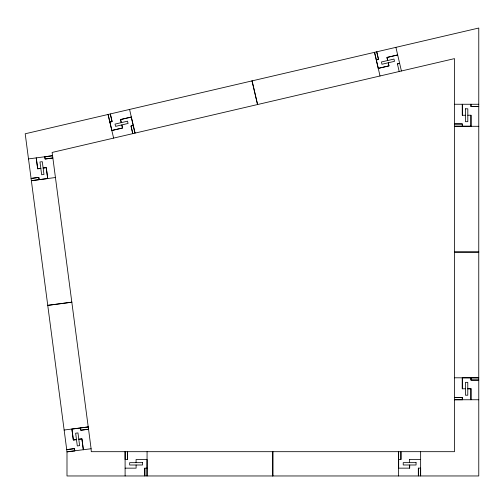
<?xml version="1.0" encoding="UTF-8"?>
<svg xmlns="http://www.w3.org/2000/svg" width="504" height="504" viewBox="0 0 504 504"><rect width="100%" height="100%" fill="white"/><g stroke="black" fill="none" stroke-linecap="round" stroke-linejoin="round"><path stroke-width="0.76" d="M113.614 138.096L108.077 114.471L109.853 122.081L112.071 121.558L110.288 113.954L25.2 133.78L28.495 158.905L52.561 155.742L52.126 152.441L454.495 58.615L454.495 123.953L462.307 123.953L462.332 126.233L454.52 126.233L454.482 451.679L400.957 451.679L400.957 459.484L398.639 459.503L398.639 451.691L91.274 451.685L91.098 448.749L66.994 451.773L66.994 475.965L147.086 475.971L147.08 459.497L136.08 459.503L136.08 462.666M462.313 115.258L462.313 104.259L462.332 115.258L465.469 115.258M462.288 399.76L462.288 397.486L454.476 397.486L462.3 397.48L462.3 399.76L454.488 399.766L478.769 399.754L478.769 380.066L470.956 380.066L470.944 377.792L478.756 377.792L478.756 380.073L470.944 380.073L470.956 377.792L462.3 377.792L462.288 388.792L465.45 388.792L465.45 395.212L467.781 395.218L467.794 382.341L465.463 382.341L465.463 388.792M467.825 115.233L470.969 115.24L470.963 126.233L462.307 126.233L462.307 123.953L454.52 123.953L454.52 126.233L478.8 126.309M470.988 126.233L470.988 115.233M378.239 68.361L388.949 65.873L388.238 62.792L394.493 61.343L393.964 59.069L381.427 61.979L381.956 64.254L388.238 62.792L388.956 65.879L378.246 68.374L374.497 52.34L478.775 28.029L478.756 377.868L454.476 377.792M147.08 451.691L147.011 475.971L418.333 475.965L418.333 468.159L420.651 468.14L420.657 475.952L418.377 475.952L418.37 468.14M398.563 475.971L398.639 451.691L400.919 451.691L400.919 459.503M129.515 109.45L110.332 113.929L112.108 121.533L109.891 122.05L111.857 130.479L122.535 128.003L121.848 124.904L115.567 126.372L115.038 124.097L121.294 122.636L120.576 119.555L131.242 117.067L135.028 133.1L129.585 109.437L374.573 52.322L380.016 75.984M131.286 117.06L120.576 119.555L121.256 122.655L127.537 121.18L128.066 123.455L121.81 124.923L122.535 128.003L111.857 130.479M397.417 63.901L399.641 63.384L397.423 63.901L399.193 71.511M44.825 156.757L45.127 159.012L52.87 157.985L45.121 159.012L44.825 156.757L52.567 155.723L52.87 157.985L88.521 429.194L80.779 430.214L80.476 427.953L88.219 426.932L88.521 429.194M47.691 178.542L46.255 167.637L43.123 168.046L43.98 174.441L41.662 174.749L39.974 161.979L42.286 161.677L43.123 168.046L46.267 167.63L47.71 178.536L31.368 180.69L55.434 177.521M47.748 305.323L71.82 302.154M47.754 305.392L71.826 302.23M83.349 449.782L81.932 438.877L78.794 439.286L77.969 432.917L75.65 433.213L76.482 439.614L73.326 439.986L71.896 429.08L80.514 427.997L80.81 430.252L88.553 429.244L91.098 448.774M64.14 430.025L88.219 426.932M454.495 104.252L478.781 104.265M454.501 252.013L478.775 252.019M454.501 252.082L478.775 252.088M127.386 459.503L127.386 451.697L127.392 459.497L125.112 459.497L125.105 451.685L125.112 475.965M409.613 459.503L420.651 459.484M125.112 468.159L136.105 468.153L136.105 464.99M144.805 468.153L144.805 475.965L144.799 468.159L147.08 468.153M398.639 468.159L409.676 468.14L409.676 464.984L409.639 468.159M395.905 47.351L401.417 70.995M252.082 80.879L257.594 104.523M252.013 80.898L257.525 104.542M83.343 449.738L81.906 438.833L78.775 439.249L79.613 445.643L77.301 445.946L76.463 439.576L73.345 440.017L71.927 429.112M74.762 450.866L74.466 448.61L66.717 449.625L31.065 178.429L38.808 177.408L39.129 179.67L38.808 177.408L31.084 178.441L28.501 158.917M478.769 399.754L478.769 475.959L420.638 475.959L420.638 451.679M462.3 377.792L462.3 388.792M409.651 459.484L409.613 462.659M398.677 459.484L398.677 468.14M272.859 451.691L272.859 475.971M272.784 451.691L272.784 475.971M465.494 108.807L465.469 121.684L467.806 121.684L467.825 108.807L465.494 108.807M470.975 104.265L470.969 106.546L478.781 106.546L470.988 106.539L470.988 104.259M470.944 388.767L470.944 399.766L470.956 388.767L467.794 388.767L470.944 388.767M133.22 125.496L131.002 126.013L132.785 133.623L131.034 126.013L133.251 125.49M378.498 59.415L376.28 59.926L378.498 59.428L376.721 51.824L378.498 59.415M397.681 54.955L386.965 57.443L387.683 60.524L386.965 57.456L397.675 54.955M40.824 168.38L37.687 168.796L36.244 157.891L37.674 168.79L40.811 168.38M74.472 448.642L66.723 449.65L67.019 451.912L74.762 450.904L74.472 448.642M142.531 462.659L129.66 462.666L129.66 465.003L142.531 464.99L142.531 462.659M416.065 462.659L403.225 462.647L403.225 464.984L416.065 464.997L416.065 462.659"/></g></svg>
